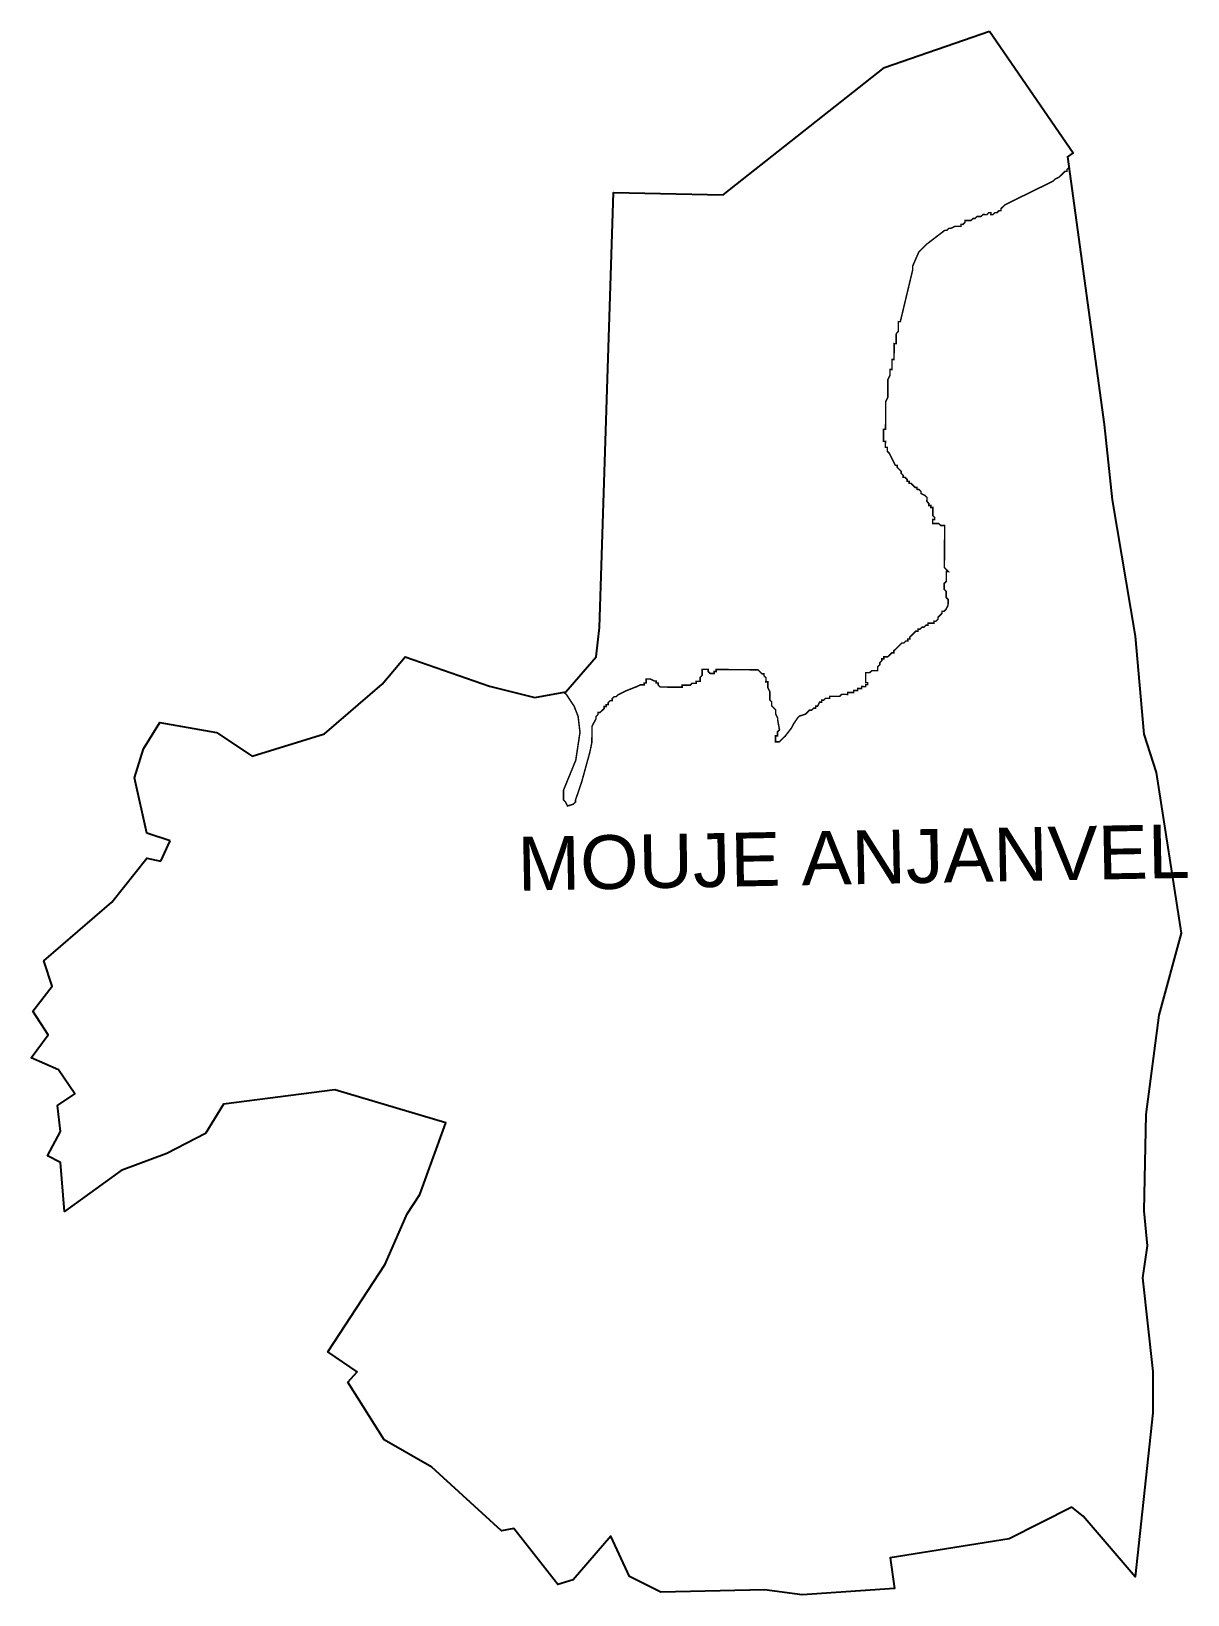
# Model space of a CAD drawing. Header units: metres. Extents: x 303201 to 305538, y 1941398 to 1944559.
import ezdxf

# ---------------------------------------------------------------- set-up
doc = ezdxf.new("R2010")
doc.units = ezdxf.units.M
for name, color, linetype in [('ddddd', 7, 'Continuous'), ('HAZARDS LINE', 1, 'Continuous'), ('VILLAGE BOUNDRY', 10, 'Continuous')]:
    doc.layers.add(name, color=color, linetype=linetype)
doc.styles.get("Standard").update_dxf_attribs({"font": 'simplex.shx'})

msp = doc.modelspace()

# ---------------------------------------------------------------- linework, layer by layer
at = {"color": 3, "flags": 128}
msp.add_lwpolyline([(303462.5, 1942881.7), (303481.8, 1942922.5)], dxfattribs=at)
at = {"layer": 'HAZARDS LINE', "lineweight": 18}
msp.add_lwpolyline([(304277.1, 1943222.8, 3.02, 3.02, 0), (304282.3, 1943218.8, 3.02, 3.02, 0), (304298.3, 1943194.5, 3.02, 3.02, 0), (304306.2, 1943174.2, 3.02, 3.02, 0), (304310, 1943141.9, 3.02, 3.02, 0), (304301.5, 1943085.5, 3.02, 3.02, 0), (304276.8, 1943025.2, 3.02, 3.02, 0), (304276.8, 1943017.1, 3.02, 3.02, 0), (304276.7, 1943005, 3.02, 3.02, 0), (304280.7, 1943001, 3.02, 3.02, 0), (304284.7, 1942992.9, 3.02, 3.02, 0), (304296.8, 1942996.8, 3.02, 3.02, 0), (304300.9, 1943000.8, 3.02, 3.02, 0), (304300.9, 1943004.9, 3.02, 3.02, 0), (304313.3, 1943041.1, 3.02, 3.02, 0), (304329.9, 1943101.5, 3.02, 3.02, 0), (304334, 1943121.6, 3.02, 3.02, 0), (304334.2, 1943137.7, 3.02, 3.02, 0), (304334.3, 1943153.9, 3.02, 3.02, 0), (304342.5, 1943169.9, 3.02, 3.02, 0), (304342.5, 1943174, 3.02, 3.02, 0), (304346.6, 1943178, 3.02, 3.02, 0), (304346.6, 1943182, 3.02, 3.02, 0), (304350.6, 1943182, 3.02, 3.02, 0), (304354.7, 1943186, 3.02, 3.02, 0), (304358.8, 1943190, 3.02, 3.02, 0), (304358.8, 1943194, 3.02, 3.02, 0), (304362.8, 1943194, 3.02, 3.02, 0), (304362.8, 1943198, 3.02, 3.02, 0), (304366.9, 1943198, 3.02, 3.02, 0), (304366.9, 1943202, 3.02, 3.02, 0), (304371, 1943206, 3.02, 3.02, 0), (304375, 1943206, 3.02, 3.02, 0), (304375, 1943210, 3.02, 3.02, 0), (304379.1, 1943214, 3.02, 3.02, 0), (304383.1, 1943214, 3.02, 3.02, 0), (304387.2, 1943218, 3.02, 3.02, 0), (304395.3, 1943222, 3.02, 3.02, 0), (304403.4, 1943225.9, 3.02, 3.02, 0), (304423.6, 1943233.9, 3.02, 3.02, 0), (304431.7, 1943237.8, 3.02, 3.02, 0), (304439.8, 1943237.8, 3.02, 3.02, 0), (304439.8, 1943241.8, 3.02, 3.02, 0), (304443.8, 1943241.8, 3.02, 3.02, 0), (304443.9, 1943245.8, 3.02, 3.02, 0), (304443.9, 1943249.8, 3.02, 3.02, 0), (304447.9, 1943249.8, 3.02, 3.02, 0), (304452, 1943249.8, 3.02, 3.02, 0), (304460, 1943245.7, 3.02, 3.02, 0), (304464, 1943245.7, 3.02, 3.02, 0), (304464, 1943241.6, 3.02, 3.02, 0), (304468, 1943241.6, 3.02, 3.02, 0), (304468, 1943237.6, 3.02, 3.02, 0), (304472, 1943233.5, 3.02, 3.02, 0), (304476, 1943233.5, 3.02, 3.02, 0), (304480.1, 1943233.4, 3.02, 3.02, 0), (304484.1, 1943233.4, 3.02, 3.02, 0), (304496.2, 1943233.3, 3.02, 3.02, 0), (304500.2, 1943233.3, 3.02, 3.02, 0), (304504.3, 1943233.3, 3.02, 3.02, 0), (304512.3, 1943233.2, 3.02, 3.02, 0), (304516.4, 1943233.2, 3.02, 3.02, 0), (304516.4, 1943237.2, 3.02, 3.02, 0), (304524.5, 1943237.1, 3.02, 3.02, 0), (304532.5, 1943237.1, 3.02, 3.02, 0), (304536.6, 1943241.1, 3.02, 3.02, 0), (304540.6, 1943241, 3.02, 3.02, 0), (304544.7, 1943241, 3.02, 3.02, 0), (304544.7, 1943245, 3.02, 3.02, 0), (304548.7, 1943245, 3.02, 3.02, 0), (304552.8, 1943245, 3.02, 3.02, 0), (304552.8, 1943249, 3.02, 3.02, 0), (304552.8, 1943253.1, 3.02, 3.02, 0), (304556.9, 1943257.1, 3.02, 3.02, 0), (304556.9, 1943261.1, 3.02, 3.02, 0), (304556.9, 1943265.1, 3.02, 3.02, 0), (304557, 1943269.2, 3.02, 3.02, 0), (304561, 1943269.1, 3.02, 3.02, 0), (304565, 1943269.1, 3.02, 3.02, 0), (304569.1, 1943269.1, 3.02, 3.02, 0), (304569, 1943265, 3.02, 3.02, 0), (304573, 1943261, 3.02, 3.02, 0), (304577.1, 1943260.9, 3.02, 3.02, 0), (304581.1, 1943260.9, 3.02, 3.02, 0), (304581.1, 1943264.9, 3.02, 3.02, 0), (304585.2, 1943264.9, 3.02, 3.02, 0), (304585.2, 1943268.9, 3.02, 3.02, 0), (304589.2, 1943268.9, 3.02, 3.02, 0), (304593.3, 1943268.9, 3.02, 3.02, 0), (304597.3, 1943268.9, 3.02, 3.02, 0), (304601.3, 1943268.8, 3.02, 3.02, 0), (304605.4, 1943268.8, 3.02, 3.02, 0), (304609.4, 1943268.8, 3.02, 3.02, 0), (304613.4, 1943268.7, 3.02, 3.02, 0), (304617.5, 1943268.7, 3.02, 3.02, 0), (304621.5, 1943268.7, 3.02, 3.02, 0), (304625.5, 1943268.6, 3.02, 3.02, 0), (304629.6, 1943268.6, 3.02, 3.02, 0), (304633.6, 1943268.6, 3.02, 3.02, 0), (304637.6, 1943268.6, 3.02, 3.02, 0), (304641.7, 1943268.5, 3.02, 3.02, 0), (304645.7, 1943268.5, 3.02, 3.02, 0), (304649.7, 1943268.5, 3.02, 3.02, 0), (304653.8, 1943268.4, 3.02, 3.02, 0), (304661.8, 1943268.4, 3.02, 3.02, 0), (304665.9, 1943268.3, 3.02, 3.02, 0), (304669.9, 1943268.3, 3.02, 3.02, 0), (304673.9, 1943264.2, 3.02, 3.02, 0), (304677.9, 1943260.2, 3.02, 3.02, 0), (304681.9, 1943260.1, 3.02, 3.02, 0), (304681.9, 1943256.1, 3.02, 3.02, 0), (304685.9, 1943252.1, 3.02, 3.02, 0), (304685.9, 1943248, 3.02, 3.02, 0), (304685.8, 1943244, 3.02, 3.02, 0), (304689.9, 1943244, 3.02, 3.02, 0), (304689.8, 1943239.9, 3.02, 3.02, 0), (304689.8, 1943235.9, 3.02, 3.02, 0), (304689.8, 1943231.9, 3.02, 3.02, 0), (304693.8, 1943223.8, 3.02, 3.02, 0), (304693.7, 1943219.7, 3.02, 3.02, 0), (304693.7, 1943215.7, 3.02, 3.02, 0), (304693.6, 1943207.6, 3.02, 3.02, 0), (304697.6, 1943203.6, 3.02, 3.02, 0), (304697.6, 1943199.5, 3.02, 3.02, 0), (304697.6, 1943195.5, 3.02, 3.02, 0), (304701.6, 1943191.4, 3.02, 3.02, 0), (304705.6, 1943187.4, 3.02, 3.02, 0), (304705.5, 1943179.3, 3.02, 3.02, 0), (304709.5, 1943171.2, 3.02, 3.02, 0), (304709.5, 1943167.2, 3.02, 3.02, 0), (304713.3, 1943147, 3.02, 3.02, 0), (304709.3, 1943143, 3.02, 3.02, 0), (304709.2, 1943134.9, 3.02, 3.02, 0), (304705.2, 1943134.9, 3.02, 3.02, 0), (304705.1, 1943126.9, 3.02, 3.02, 0), (304705.1, 1943122.8, 3.02, 3.02, 0), (304709.1, 1943122.8, 3.02, 3.02, 0), (304713.2, 1943122.8, 3.02, 3.02, 0), (304717.2, 1943126.8, 3.02, 3.02, 0), (304725.3, 1943134.8, 3.02, 3.02, 0), (304737.6, 1943150.8, 3.02, 3.02, 0), (304741.7, 1943158.9, 3.02, 3.02, 0), (304749.8, 1943170.9, 3.02, 3.02, 0), (304753.9, 1943174.9, 3.02, 3.02, 0), (304766, 1943178.8, 3.02, 3.02, 0), (304770.1, 1943182.8, 3.02, 3.02, 0), (304774.1, 1943186.8, 3.02, 3.02, 0), (304778.2, 1943186.8, 3.02, 3.02, 0), (304782.2, 1943190.8, 3.02, 3.02, 0), (304786.3, 1943190.8, 3.02, 3.02, 0), (304786.3, 1943194.8, 3.02, 3.02, 0), (304790.3, 1943194.8, 3.02, 3.02, 0), (304794.4, 1943202.8, 3.02, 3.02, 0), (304798.5, 1943202.8, 3.02, 3.02, 0), (304798.5, 1943206.8, 3.02, 3.02, 0), (304802.5, 1943206.8, 3.02, 3.02, 0), (304806.6, 1943210.8, 3.02, 3.02, 0), (304814.7, 1943210.7, 3.02, 3.02, 0), (304814.7, 1943214.8, 3.02, 3.02, 0), (304818.7, 1943214.7, 3.02, 3.02, 0), (304822.7, 1943214.7, 3.02, 3.02, 0), (304826.8, 1943214.7, 3.02, 3.02, 0), (304830.8, 1943214.7, 3.02, 3.02, 0), (304834.8, 1943214.6, 3.02, 3.02, 0), (304838.9, 1943218.6, 3.02, 3.02, 0), (304842.9, 1943218.6, 3.02, 3.02, 0), (304847, 1943218.6, 3.02, 3.02, 0), (304851, 1943218.5, 3.02, 3.02, 0), (304851, 1943222.6, 3.02, 3.02, 0), (304855.1, 1943222.5, 3.02, 3.02, 0), (304863.1, 1943222.5, 3.02, 3.02, 0), (304863.2, 1943226.5, 3.02, 3.02, 0), (304867.2, 1943226.5, 3.02, 3.02, 0), (304871.2, 1943226.4, 3.02, 3.02, 0), (304871.3, 1943230.5, 3.02, 3.02, 0), (304875.3, 1943230.5, 3.02, 3.02, 0), (304879.3, 1943230.4, 3.02, 3.02, 0), (304879.4, 1943234.5, 3.02, 3.02, 0), (304883.4, 1943234.4, 3.02, 3.02, 0), (304887.4, 1943234.4, 3.02, 3.02, 0), (304887.5, 1943238.4, 3.02, 3.02, 0), (304891.5, 1943238.4, 3.02, 3.02, 0), (304891.5, 1943242.4, 3.02, 3.02, 0), (304887.5, 1943242.5, 3.02, 3.02, 0), (304887.5, 1943246.5, 3.02, 3.02, 0), (304887.5, 1943250.5, 3.02, 3.02, 0), (304887.6, 1943254.6, 3.02, 3.02, 0), (304887.6, 1943258.6, 3.02, 3.02, 0), (304887.6, 1943262.6, 3.02, 3.02, 0), (304891.7, 1943262.6, 3.02, 3.02, 0), (304895.7, 1943262.6, 3.02, 3.02, 0), (304899.8, 1943266.6, 3.02, 3.02, 0), (304903.8, 1943266.5, 3.02, 3.02, 0), (304907.8, 1943266.5, 3.02, 3.02, 0), (304911.9, 1943266.5, 3.02, 3.02, 0), (304911.9, 1943270.5, 3.02, 3.02, 0), (304911.9, 1943274.5, 3.02, 3.02, 0), (304916, 1943278.6, 3.02, 3.02, 0), (304916, 1943282.6, 3.02, 3.02, 0), (304920.1, 1943286.6, 3.02, 3.02, 0), (304920.1, 1943290.6, 3.02, 3.02, 0), (304924.1, 1943290.6, 3.02, 3.02, 0), (304924.2, 1943294.6, 3.02, 3.02, 0), (304928.2, 1943294.6, 3.02, 3.02, 0), (304932.2, 1943294.6, 3.02, 3.02, 0), (304936.3, 1943298.6, 3.02, 3.02, 0), (304940.4, 1943302.6, 3.02, 3.02, 0), (304944.4, 1943302.5, 3.02, 3.02, 0), (304944.4, 1943306.6, 3.02, 3.02, 0), (304948.5, 1943310.6, 3.02, 3.02, 0), (304956.6, 1943318.6, 3.02, 3.02, 0), (304960.7, 1943322.6, 3.02, 3.02, 0), (304964.7, 1943322.6, 3.02, 3.02, 0), (304968.8, 1943326.6, 3.02, 3.02, 0), (304972.8, 1943326.5, 3.02, 3.02, 0), (304972.8, 1943330.6, 3.02, 3.02, 0), (304976.9, 1943330.5, 3.02, 3.02, 0), (304976.9, 1943334.6, 3.02, 3.02, 0), (304981, 1943338.6, 3.02, 3.02, 0), (304985, 1943342.6, 3.02, 3.02, 0), (304989.1, 1943346.6, 3.02, 3.02, 0), (304993.1, 1943346.5, 3.02, 3.02, 0), (304993.2, 1943350.6, 3.02, 3.02, 0), (304997.2, 1943350.5, 3.02, 3.02, 0), (305001.3, 1943354.5, 3.02, 3.02, 0), (305005.3, 1943354.5, 3.02, 3.02, 0), (305009.4, 1943358.5, 3.02, 3.02, 0), (305013.4, 1943358.5, 3.02, 3.02, 0), (305013.4, 1943362.5, 3.02, 3.02, 0), (305017.5, 1943362.5, 3.02, 3.02, 0), (305021.5, 1943362.5, 3.02, 3.02, 0), (305025.5, 1943362.4, 3.02, 3.02, 0), (305025.5, 1943366.5, 3.02, 3.02, 0), (305029.6, 1943366.4, 3.02, 3.02, 0), (305033.6, 1943370.4, 3.02, 3.02, 0), (305033.7, 1943374.5, 3.02, 3.02, 0), (305037.7, 1943378.5, 3.02, 3.02, 0), (305041.8, 1943382.5, 3.02, 3.02, 0), (305041.8, 1943386.5, 3.02, 3.02, 0), (305045.9, 1943386.5, 3.02, 3.02, 0), (305049.9, 1943390.5, 3.02, 3.02, 0), (305054, 1943398.5, 3.02, 3.02, 0), (305054.1, 1943402.6, 3.02, 3.02, 0), (305054.1, 1943406.6, 3.02, 3.02, 0), (305054.1, 1943410.6, 3.02, 3.02, 0), (305050.1, 1943414.7, 3.02, 3.02, 0), (305050.1, 1943418.7, 3.02, 3.02, 0), (305050.2, 1943422.8, 3.02, 3.02, 0), (305050.2, 1943426.8, 3.02, 3.02, 0), (305046.2, 1943430.9, 3.02, 3.02, 0), (305046.2, 1943434.9, 3.02, 3.02, 0), (305046.3, 1943438.9, 3.02, 3.02, 0), (305046.3, 1943443, 3.02, 3.02, 0), (305050.4, 1943447, 3.02, 3.02, 0), (305050.4, 1943451, 3.02, 3.02, 0), (305050.4, 1943455, 3.02, 3.02, 0), (305050.4, 1943459.1, 3.02, 3.02, 0), (305050.5, 1943463.1, 3.02, 3.02, 0), (305050.5, 1943467.1, 3.02, 3.02, 0), (305054.5, 1943467.1, 3.02, 3.02, 0), (305050.5, 1943471.2, 3.02, 3.02, 0), (305046.5, 1943475.2, 3.02, 3.02, 0), (305046.6, 1943479.3, 3.02, 3.02, 0), (305046.6, 1943483.3, 3.02, 3.02, 0), (305046.6, 1943487.3, 3.02, 3.02, 0), (305046.7, 1943491.4, 3.02, 3.02, 0), (305046.7, 1943495.4, 3.02, 3.02, 0), (305046.7, 1943499.4, 3.02, 3.02, 0), (305046.7, 1943503.5, 3.02, 3.02, 0), (305046.8, 1943507.5, 3.02, 3.02, 0), (305046.8, 1943511.5, 3.02, 3.02, 0), (305046.8, 1943515.6, 3.02, 3.02, 0), (305046.9, 1943519.6, 3.02, 3.02, 0), (305046.9, 1943523.6, 3.02, 3.02, 0), (305046.9, 1943527.7, 3.02, 3.02, 0), (305047, 1943531.7, 3.02, 3.02, 0), (305047.1, 1943543.8, 3.02, 3.02, 0), (305047.1, 1943547.8, 3.02, 3.02, 0), (305047.1, 1943551.9, 3.02, 3.02, 0), (305047.1, 1943555.9, 3.02, 3.02, 0), (305047.2, 1943559.9, 3.02, 3.02, 0), (305043.1, 1943560, 3.02, 3.02, 0), (305039.1, 1943560, 3.02, 3.02, 0), (305035.1, 1943564, 3.02, 3.02, 0), (305031.1, 1943564.1, 3.02, 3.02, 0), (305027, 1943564.1, 3.02, 3.02, 0), (305023, 1943564.1, 3.02, 3.02, 0), (305023, 1943568.2, 3.02, 3.02, 0), (305023.1, 1943572.2, 3.02, 3.02, 0), (305027.1, 1943572.2, 3.02, 3.02, 0), (305027.1, 1943576.2, 3.02, 3.02, 0), (305023.1, 1943580.3, 3.02, 3.02, 0), (305023.2, 1943592.4, 3.02, 3.02, 0), (305023.3, 1943596.4, 3.02, 3.02, 0), (305019.2, 1943596.4, 3.02, 3.02, 0), (305019.2, 1943600.5, 3.02, 3.02, 0), (305015.2, 1943600.5, 3.02, 3.02, 0), (305015.2, 1943604.5, 3.02, 3.02, 0), (305011.2, 1943608.6, 3.02, 3.02, 0), (305011.3, 1943612.6, 3.02, 3.02, 0), (305011.3, 1943616.7, 3.02, 3.02, 0), (305007.3, 1943620.7, 3.02, 3.02, 0), (304999.3, 1943624.8, 3.02, 3.02, 0), (304999.3, 1943628.9, 3.02, 3.02, 0), (304995.3, 1943632.9, 3.02, 3.02, 0), (304991.3, 1943633, 3.02, 3.02, 0), (304991.3, 1943637, 3.02, 3.02, 0), (304987.3, 1943637, 3.02, 3.02, 0), (304983.3, 1943641.1, 3.02, 3.02, 0), (304979.3, 1943645.1, 3.02, 3.02, 0), (304975.2, 1943645.2, 3.02, 3.02, 0), (304975.3, 1943649.2, 3.02, 3.02, 0), (304971.2, 1943649.2, 3.02, 3.02, 0), (304971.2, 1943653.3, 3.02, 3.02, 0), (304967.2, 1943657.3, 3.02, 3.02, 0), (304963.2, 1943657.4, 3.02, 3.02, 0), (304963.2, 1943661.4, 3.02, 3.02, 0), (304959.2, 1943665.5, 3.02, 3.02, 0), (304959.3, 1943669.5, 3.02, 3.02, 0), (304955.3, 1943673.6, 3.02, 3.02, 0), (304951.3, 1943677.6, 3.02, 3.02, 0), (304951.3, 1943681.7, 3.02, 3.02, 0), (304947.3, 1943681.7, 3.02, 3.02, 0), (304943.3, 1943689.8, 3.02, 3.02, 0), (304939.3, 1943697.9, 3.02, 3.02, 0), (304935.3, 1943706, 3.02, 3.02, 0), (304931.3, 1943710, 3.02, 3.02, 0), (304931.4, 1943718.1, 3.02, 3.02, 0), (304927.4, 1943718.1, 3.02, 3.02, 0), (304927.4, 1943722.2, 3.02, 3.02, 0), (304927.4, 1943726.2, 3.02, 3.02, 0), (304927.5, 1943730.2, 3.02, 3.02, 0), (304923.4, 1943730.3, 3.02, 3.02, 0), (304923.5, 1943734.3, 3.02, 3.02, 0), (304923.5, 1943738.3, 3.02, 3.02, 0), (304923.5, 1943742.4, 3.02, 3.02, 0), (304923.6, 1943746.4, 3.02, 3.02, 0), (304923.6, 1943750.4, 3.02, 3.02, 0), (304923.6, 1943754.5, 3.02, 3.02, 0), (304927.6, 1943754.4, 3.02, 3.02, 0), (304927.7, 1943758.5, 3.02, 3.02, 0), (304927.7, 1943762.5, 3.02, 3.02, 0), (304927.8, 1943770.6, 3.02, 3.02, 0), (304927.8, 1943774.6, 3.02, 3.02, 0), (304927.8, 1943778.6, 3.02, 3.02, 0), (304927.9, 1943782.7, 3.02, 3.02, 0), (304927.9, 1943786.7, 3.02, 3.02, 0), (304927.9, 1943790.7, 3.02, 3.02, 0), (304928, 1943794.8, 3.02, 3.02, 0), (304928, 1943798.8, 3.02, 3.02, 0), (304928, 1943802.8, 3.02, 3.02, 0), (304928, 1943806.9, 3.02, 3.02, 0), (304928.1, 1943810.9, 3.02, 3.02, 0), (304932.2, 1943819, 3.02, 3.02, 0), (304932.2, 1943823, 3.02, 3.02, 0), (304932.2, 1943827, 3.02, 3.02, 0), (304932.3, 1943835.1, 3.02, 3.02, 0), (304932.3, 1943839.1, 3.02, 3.02, 0), (304932.4, 1943843.2, 3.02, 3.02, 0), (304932.4, 1943847.2, 3.02, 3.02, 0), (304932.4, 1943851.2, 3.02, 3.02, 0), (304932.4, 1943855.3, 3.02, 3.02, 0), (304936.5, 1943863.3, 3.02, 3.02, 0), (304936.6, 1943867.3, 3.02, 3.02, 0), (304936.6, 1943871.4, 3.02, 3.02, 0), (304936.6, 1943875.4, 3.02, 3.02, 0), (304940.7, 1943875.4, 3.02, 3.02, 0), (304940.7, 1943883.4, 3.02, 3.02, 0), (304940.8, 1943887.5, 3.02, 3.02, 0), (304940.8, 1943891.5, 3.02, 3.02, 0), (304940.8, 1943895.5, 3.02, 3.02, 0), (304944.8, 1943895.5, 3.02, 3.02, 0), (304944.9, 1943899.5, 3.02, 3.02, 0), (304944.9, 1943903.6, 3.02, 3.02, 0), (304944.9, 1943907.6, 3.02, 3.02, 0), (304945, 1943911.6, 3.02, 3.02, 0), (304945, 1943915.7, 3.02, 3.02, 0), (304945, 1943919.7, 3.02, 3.02, 0), (304945.1, 1943923.7, 3.02, 3.02, 0), (304945.1, 1943927.8, 3.02, 3.02, 0), (304949.1, 1943927.7, 3.02, 3.02, 0), (304949.2, 1943931.8, 3.02, 3.02, 0), (304949.2, 1943935.8, 3.02, 3.02, 0), (304949.2, 1943939.8, 3.02, 3.02, 0), (304949.2, 1943943.9, 3.02, 3.02, 0), (304949.3, 1943947.9, 3.02, 3.02, 0), (304953.3, 1943951.9, 3.02, 3.02, 0), (304953.4, 1943955.9, 3.02, 3.02, 0), (304953.4, 1943960, 3.02, 3.02, 0), (304953.4, 1943964, 3.02, 3.02, 0), (304953.5, 1943968, 3.02, 3.02, 0), (304953.5, 1943972.1, 3.02, 3.02, 0), (304957.5, 1943972, 3.02, 3.02, 0), (304982.5, 1944076.7, 3.02, 3.02, 0), (304982.6, 1944084.8, 3.02, 3.02, 0), (304994.9, 1944112.9, 3.02, 3.02, 0), (305011.1, 1944129, 3.02, 3.02, 0), (305047.6, 1944156.9, 3.02, 3.02, 0), (305051.7, 1944156.9, 3.02, 3.02, 0), (305055.7, 1944160.9, 3.02, 3.02, 0), (305059.8, 1944160.9, 3.02, 3.02, 0), (305067.9, 1944164.8, 3.02, 3.02, 0), (305071.9, 1944164.8, 3.02, 3.02, 0), (305075.9, 1944164.8, 3.02, 3.02, 0), (305080, 1944164.7, 3.02, 3.02, 0), (305080, 1944168.8, 3.02, 3.02, 0), (305084, 1944168.7, 3.02, 3.02, 0), (305088.1, 1944172.7, 3.02, 3.02, 0), (305088.1, 1944176.8, 3.02, 3.02, 0), (305092.2, 1944176.7, 3.02, 3.02, 0), (305100.2, 1944176.7, 3.02, 3.02, 0), (305104.3, 1944180.7, 3.02, 3.02, 0), (305108.3, 1944180.7, 3.02, 3.02, 0), (305112.4, 1944184.7, 3.02, 3.02, 0), (305116.4, 1944184.6, 3.02, 3.02, 0), (305120.5, 1944184.6, 3.02, 3.02, 0), (305124.5, 1944188.6, 3.02, 3.02, 0), (305128.5, 1944188.6, 3.02, 3.02, 0), (305132.6, 1944188.5, 3.02, 3.02, 0), (305136.6, 1944192.5, 3.02, 3.02, 0), (305140.7, 1944192.5, 3.02, 3.02, 0), (305140.6, 1944188.5, 3.02, 3.02, 0), (305144.7, 1944188.5, 3.02, 3.02, 0), (305148.7, 1944192.5, 3.02, 3.02, 0), (305152.8, 1944192.4, 3.02, 3.02, 0), (305156.8, 1944196.4, 3.02, 3.02, 0), (305160.9, 1944196.4, 3.02, 3.02, 0), (305160.9, 1944200.4, 3.02, 3.02, 0), (305165, 1944204.4, 3.02, 3.02, 0), (305169, 1944208.4, 3.02, 3.02, 0), (305209.5, 1944228.3, 3.02, 3.02, 0), (305266.2, 1944256.1, 3.02, 3.02, 0), (305270.2, 1944260.1, 3.02, 3.02, 0), (305278.3, 1944264.1, 3.02, 3.02, 0), (305282.4, 1944268.1, 3.02, 3.02, 0), (305286.5, 1944272.1, 3.02, 3.02, 0), (305290.5, 1944276.1, 3.02, 3.02, 0), (305294.6, 1944276.1, 3.02, 3.02, 0), (305294.6, 1944280.1, 3.02, 3.02, 0), (305298.4, 1944283.9, 3.02, 3.02, 0)], format="xyseb", dxfattribs=at)
at = {"layer": 'VILLAGE BOUNDRY', "color": 3}
for points in [[(305138.1, 1944559.2, 0), (305307.1, 1944313.5, 0), (305295.4, 1944305.6, 0), (305369.7, 1943763.9, 0), (305386, 1943612.1, 0), (305431.9, 1943336, 0), (305449.9, 1943138, 0), (305474.7, 1943061, 0), (305525.3, 1942735.8, 0), (305479.8, 1942569.8, 0), (305454.1, 1942369, 0), (305449.7, 1942174.7, 0), (305456.5, 1942104.1, 0), (305447.3, 1942038.9, 0), (305467.9, 1941849.8, 0), (305468.1, 1941766.3, 0), (305432.3, 1941434.6, 0), (305327, 1941557.6, 0), (305304.5, 1941575.7, 0), (305177.5, 1941511.7, 0), (304936.9, 1941473.2, 0), (304945.7, 1941411.4, 0), (304759, 1941398.5, 0), (304683.3, 1941408.1, 0), (304473.2, 1941403.4, 0), (304409.9, 1941435.3, 0), (304372.2, 1941516.7, 0), (304296.2, 1941428.8, 0), (304265.1, 1941419.1, 0), (304176.1, 1941532.6, 0), (304151.4, 1941527.9, 0), (304010.7, 1941656.1, 0), (303914, 1941711.4, 0), (303841, 1941828, 0), (303859.4, 1941849.4, 0), (303800, 1941889.5, 0), (303916.5, 1942066.8, 0), (303960.5, 1942168.5, 0), (303986.2, 1942207.4, 0), (304038.7, 1942352.3, 0), (303814.4, 1942419.4, 0), (303589.3, 1942390.3, 0), (303553.3, 1942330.9, 0), (303474.6, 1942290.6, 0), (303382.8, 1942256.2, 0), (303268.2, 1942173.3, 0), (303259.8, 1942272.2, 0), (303234, 1942286, 0), (303260.2, 1942335.1, 0), (303253.6, 1942387.7, 0), (303289, 1942411.4, 0), (303255.8, 1942459.9, 0), (303200.9, 1942484.1, 0), (303235.1, 1942530.5, 0), (303203.7, 1942578.4, 0), (303243.2, 1942628.7, 0), (303226.5, 1942680.2, 0), (303363.7, 1942798.8, 0), (303434.3, 1942887.6, 0), (303462.5, 1942881.7, 0)], [(303481.8, 1942922.5, 0), (303434.8, 1942938, 0), (303409.7, 1943049.7, 0), (303427.8, 1943108.3, 0), (303460.6, 1943162.1, 0), (303575.2, 1943141.9, 0), (303647.6, 1943093.5, 0), (303793.3, 1943139, 0), (303910.4, 1943239.6, 0), (303956.4, 1943294.7, 0), (304126.9, 1943235.5, 0), (304218.9, 1943212.5, 0), (304281.4, 1943223.5, 0), (304342.6, 1943294.3, 0), (304349.6, 1943353.9, 0), (304377.8, 1944233, 0), (304599.1, 1944228.4, 0), (304925.6, 1944486.2, 0), (305138.1, 1944559.2, 0), (305138.1, 1944559.2, 0)]]:
    msp.add_polyline3d(points, dxfattribs=at)

# ---------------------------------------------------------------- texts
at = {"layer": 'ddddd', "insert": (304182.7, 1942930.4), "char_height": 108.748, "attachment_point": 1, "rotation": 1.1028}
msp.add_mtext_dynamic_manual_height_columns('{\\fArial|b0|i0|c0|p34;MOUJE ANJANVEL}', width=1571.314, gutter_width=543.7, heights=[0], dxfattribs=at)

doc.saveas('drawing.dxf')
